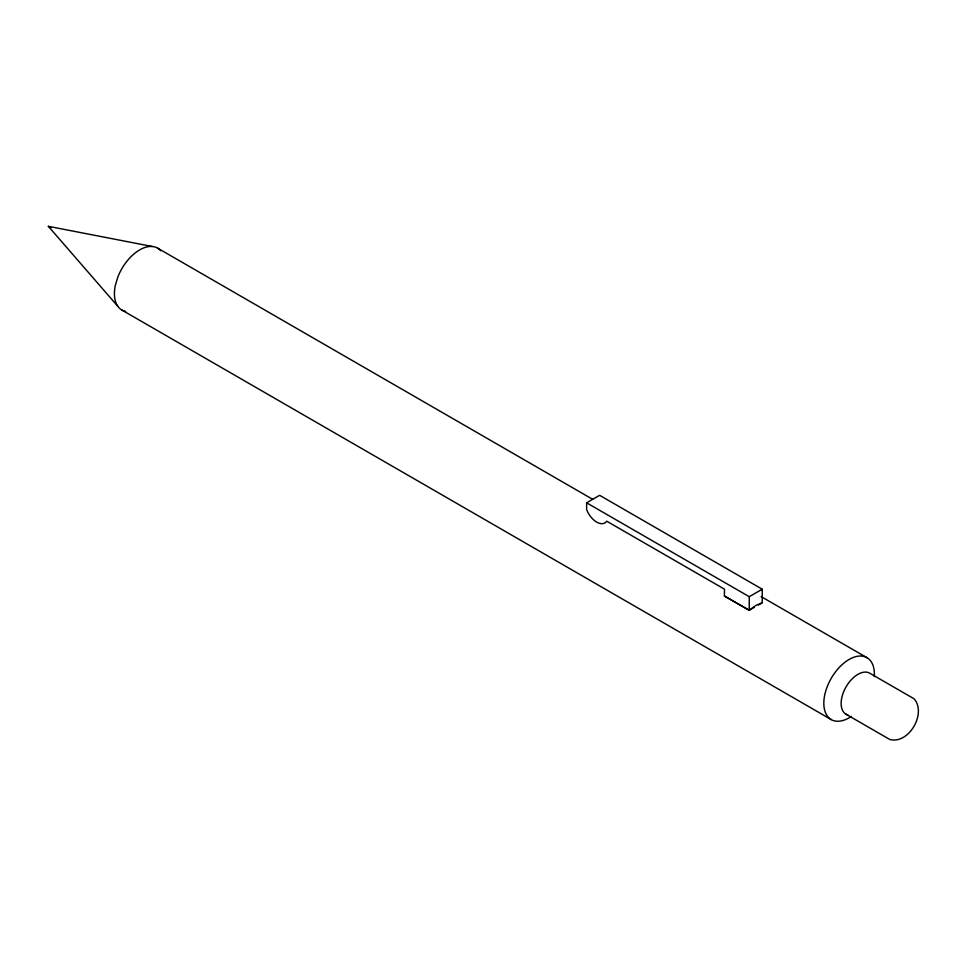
<?xml version="1.0" encoding="UTF-8"?>
<svg xmlns="http://www.w3.org/2000/svg" width="967" height="967" viewBox="0 0 967 967"><rect width="100%" height="100%" fill="white"/><g stroke="black" fill="none" stroke-linecap="round" stroke-linejoin="round"><path stroke-width="1.45" d="M754.453 607.252L749.159 610.298L724.392 595.998L724.488 589.181L606.744 521.201A16.391 9.465 60 0 1 596.687 522.12A16.391 9.465 60 0 1 586.631 509.585L586.631 502.816L599.625 495.309L762.238 589.205L762.238 602.743L758.346 605.004M749.159 610.298L755.698 605.535L762.238 602.743M724.392 595.998L749.256 610.25L749.256 596.699L586.631 502.816M749.256 596.699L762.238 589.205M117.805 306.297L48.35 226.326L152.339 246.5M157.573 248.108L592.614 499.286M761.15 596.591L866.976 657.681M48.35 226.326L50.961 227.837M845.714 714.045L889.713 739.441C908.738 744.723 926.93 713.295 914.081 698.803L870.082 673.395A23.704 13.683 -60 0 0 845.376 688.081A23.704 13.683 -60 0 0 847.902 715.024M121.83 310.02L831.233 719.593M160.715 250.731A35.743 20.633 -60 0 0 117.805 277.106L115.278 285.603A35.743 20.633 -60 0 0 125.662 311.434M851.298 716.438A35.743 20.633 -60 0 1 823.836 704.073A35.743 20.633 -60 0 1 849.836 659.047A35.743 20.633 -60 0 1 874.277 676.634"/></g></svg>
